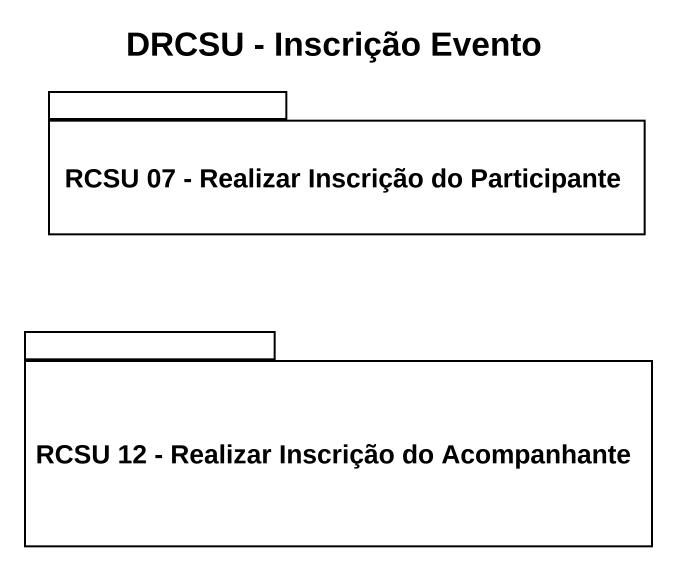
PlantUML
@startuml
title DRCSU - Inscrição Evento
package "RCSU 07 - Realizar Inscrição do Participante" as RCSU_07_Realizar_Inscrição {
}
package "RCSU 12 - Realizar Inscrição do Acompanhante" as RCSU_12_Realizar_Inscrição {
}
@enduml
